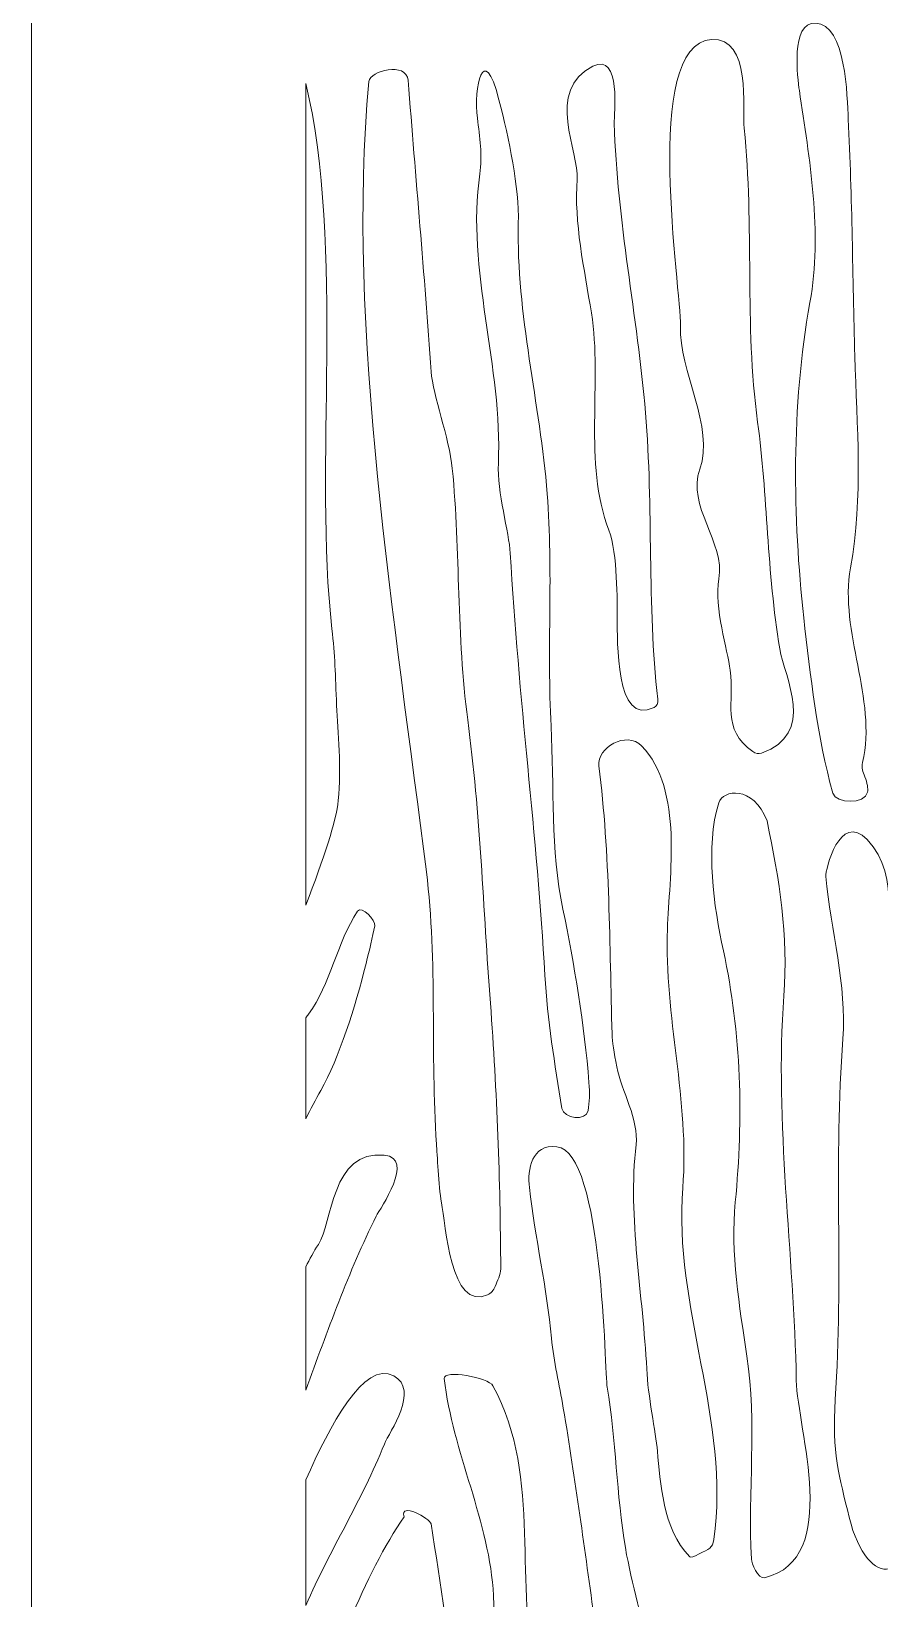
# Model space of a CAD drawing. Header units: centimetres. Extents: x -8.9 to 7.3, y -13.2 to 13.5.
# Drawn here: x 0.066 to 2.691, y 4.011 to 8.861 of the extents above; entities that cross this region are included whole.
import ezdxf

# ---------------------------------------------------------------- set-up
doc = ezdxf.new("R2010")
doc.units = ezdxf.units.CM
doc.header["$MEASUREMENT"] = 0
doc.layers.add('layer 1', color=7, linetype='Continuous')

msp = doc.modelspace()

# ---------------------------------------------------------------- linework, layer by layer
at = {"layer": 'layer 1', "color": 242, "lineweight": 9}
for points, knots in [([(7.34613, 13.49566), (4.91927, 13.49566), (2.49242, 13.49566), (0.06557, 13.49566), (0.06557, 13.49566), (0.06557, 5.38457), (0.06557, -2.72651), (0.06557, -10.83759), (0.06557, -10.83759), (0.06559, -10.83759), (0.06561, -10.83759), (0.06563, -10.83759), (0.06563, -10.83759), (0.06563, -11.62497), (0.06563, -12.41234), (0.06563, -13.19973), (0.06563, -13.19973), (0.34876, -13.19973), (0.63189, -13.19973), (0.91502, -13.19973), (0.91502, -13.19973), (0.91502, -13.07839), (0.91502, -12.95704), (0.91502, -12.8357), (0.91502, -12.8357), (1.21452, -12.8357), (1.51401, -12.8357), (1.8135, -12.8357), (1.8135, -12.8357), (1.8135, -12.59858), (1.8135, -12.36147), (1.8135, -12.12436), (1.8135, -12.12436), (1.93466, -12.12194), (2.05583, -12.11952), (2.177, -12.1171), (2.177, -12.1171), (2.19851, -12.17845), (2.22671, -12.23166), (2.27352, -12.27863), (2.27352, -12.27863), (2.31937, -12.32461), (2.36674, -12.35303), (2.42238, -12.36596), (2.42238, -12.36596), (2.49602, -12.38309), (2.57379, -12.37563), (2.6329, -12.32406), (2.6329, -12.32406), (2.69011, -12.27414), (2.72312, -12.1942), (2.73498, -12.11792), (2.73498, -12.11792), (2.76883, -12.12135), (2.79762, -12.12056), (2.82477, -12.11667), (2.82477, -12.11667), (2.96027, -12.09728), (3.02428, -12.01154), (3.03572, -11.88225), (3.03572, -11.88225), (3.03852, -11.85057), (3.03629, -11.81929), (3.02623, -11.79176), (3.02623, -11.79176), (3.02835, -11.79229), (3.03048, -11.79282), (3.03261, -11.79335), (3.03261, -11.79335), (3.08043, -11.80988), (3.12824, -11.82641), (3.17606, -11.84295), (3.17606, -11.84295), (3.20475, -12.13594), (3.43101, -12.36406), (3.70588, -12.36406), (3.70588, -12.36406), (3.98075, -12.36406), (4.20701, -12.13594), (4.23569, -11.84295), (4.23569, -11.84295), (4.28351, -11.82641), (4.33132, -11.80988), (4.37914, -11.79335), (4.37914, -11.79335), (4.38127, -11.79282), (4.3834, -11.79229), (4.38553, -11.79176), (4.38553, -11.79176), (4.37546, -11.81929), (4.37323, -11.85057), (4.37604, -11.88225), (4.37604, -11.88225), (4.38748, -12.01154), (4.45148, -12.09728), (4.58698, -12.11667), (4.58698, -12.11667), (4.61413, -12.12056), (4.64293, -12.12135), (4.67677, -12.11792), (4.67677, -12.11792), (4.68863, -12.1942), (4.72164, -12.27414), (4.77885, -12.32406), (4.77885, -12.32406), (4.83797, -12.37563), (4.91574, -12.38309), (4.98937, -12.36596), (4.98937, -12.36596), (5.04502, -12.35303), (5.09239, -12.32461), (5.13823, -12.27863), (5.13823, -12.27863), (5.18505, -12.23166), (5.21324, -12.17845), (5.23476, -12.1171), (5.23476, -12.1171), (5.35592, -12.11952), (5.47709, -12.12194), (5.59825, -12.12436), (5.59825, -12.12436), (5.59825, -12.36147), (5.59825, -12.59858), (5.59825, -12.8357), (5.59825, -12.8357), (5.89775, -12.8357), (6.19724, -12.8357), (6.49673, -12.8357), (6.49673, -12.8357), (6.49673, -12.95704), (6.49673, -13.07839), (6.49673, -13.19973), (6.49673, -13.19973), (6.77986, -13.19973), (7.06299, -13.19973), (7.34613, -13.19973), (7.34613, -13.19973), (7.34613, -12.41234), (7.34613, -11.62497), (7.34613, -10.83759), (7.34613, -10.83759), (7.34613, -2.72651), (7.34613, 5.38457), (7.34613, 13.49566)], [0, 0, 0, 0, 0.027027, 0.027027, 0.027027, 0.027027, 0.0540541, 0.0540541, 0.0540541, 0.0540541, 0.0810811, 0.0810811, 0.0810811, 0.0810811, 0.1081081, 0.1081081, 0.1081081, 0.1081081, 0.1351351, 0.1351351, 0.1351351, 0.1351351, 0.1621622, 0.1621622, 0.1621622, 0.1621622, 0.1891892, 0.1891892, 0.1891892, 0.1891892, 0.2162162, 0.2162162, 0.2162162, 0.2162162, 0.2432432, 0.2432432, 0.2432432, 0.2432432, 0.2702703, 0.2702703, 0.2702703, 0.2702703, 0.2972973, 0.2972973, 0.2972973, 0.2972973, 0.3243243, 0.3243243, 0.3243243, 0.3243243, 0.3513514, 0.3513514, 0.3513514, 0.3513514, 0.3783784, 0.3783784, 0.3783784, 0.3783784, 0.4054054, 0.4054054, 0.4054054, 0.4054054, 0.4324324, 0.4324324, 0.4324324, 0.4324324, 0.4594595, 0.4594595, 0.4594595, 0.4594595, 0.4864865, 0.4864865, 0.4864865, 0.4864865, 0.5135135, 0.5135135, 0.5135135, 0.5135135, 0.5405405, 0.5405405, 0.5405405, 0.5405405, 0.5675676, 0.5675676, 0.5675676, 0.5675676, 0.5945946, 0.5945946, 0.5945946, 0.5945946, 0.6216216, 0.6216216, 0.6216216, 0.6216216, 0.6486486, 0.6486486, 0.6486486, 0.6486486, 0.6756757, 0.6756757, 0.6756757, 0.6756757, 0.7027027, 0.7027027, 0.7027027, 0.7027027, 0.7297297, 0.7297297, 0.7297297, 0.7297297, 0.7567568, 0.7567568, 0.7567568, 0.7567568, 0.7837838, 0.7837838, 0.7837838, 0.7837838, 0.8108108, 0.8108108, 0.8108108, 0.8108108, 0.8378378, 0.8378378, 0.8378378, 0.8378378, 0.8648649, 0.8648649, 0.8648649, 0.8648649, 0.8918919, 0.8918919, 0.8918919, 0.8918919, 0.9189189, 0.9189189, 0.9189189, 0.9189189, 0.9459459, 0.9459459, 0.9459459, 0.9459459, 1, 1, 1, 1]), ([(1.40836, 10.58343), (1.37299, 10.58343), (1.33761, 10.58343), (1.30223, 10.58343), (1.30223, 10.58343), (1.33518, 10.3509), (1.36748, 10.11795), (1.41786, 9.89459), (1.41786, 9.89459), (1.45079, 9.74856), (1.43366, 9.60165), (1.45202, 9.4555), (1.45202, 9.4555), (1.45608, 9.42315), (1.46617, 9.34299), (1.48232, 9.215), (1.48232, 9.215), (1.48232, 9.215), (1.48232, 9.215), (1.48232, 9.215), (1.48232, 9.215), (1.48585, 9.18687), (1.49689, 9.07522), (1.52483, 8.99236), (1.52483, 8.99236), (1.58979, 8.79968), (1.65294, 8.93954), (1.65025, 9.03254), (1.65025, 9.03254), (1.64539, 9.20133), (1.5682, 9.38404), (1.55321, 9.53326), (1.55321, 9.53326), (1.52072, 9.87978), (1.45901, 10.23256), (1.40836, 10.58343)], [0, 0, 0, 0, 0.1, 0.1, 0.1, 0.1, 0.2, 0.2, 0.2, 0.2, 0.3, 0.3, 0.3, 0.3, 0.4, 0.4, 0.4, 0.4, 0.5, 0.5, 0.5, 0.5, 0.6, 0.6, 0.6, 0.6, 0.7, 0.7, 0.7, 0.7, 0.8, 0.8, 0.8, 0.8, 1, 1, 1, 1]), ([(2.80995, 8.59278), (2.6796, 8.56645), (2.74813, 8.7215), (2.7693, 8.75726), (2.7693, 8.75726), (2.85619, 8.9039), (3.00919, 9.14636), (3.06522, 9.30336), (3.06522, 9.30336), (3.09309, 9.38147), (3.11504, 9.46742), (3.17127, 9.54273), (3.17127, 9.54273), (3.20584, 9.589), (3.17728, 9.70654), (3.33807, 9.73901), (3.33807, 9.73901), (3.43309, 9.75821), (3.34353, 9.64821), (3.33526, 9.63367), (3.33526, 9.63367), (3.23711, 9.46149), (3.18986, 9.2884), (3.10714, 9.11549), (3.10714, 9.11549), (3.02577, 8.9454), (2.90249, 8.7768), (2.82963, 8.60653), (2.82963, 8.60653), (2.82658, 8.5994), (2.82002, 8.59482), (2.80995, 8.59278)], [0, 0, 0, 0, 0.1111111, 0.1111111, 0.1111111, 0.1111111, 0.2222222, 0.2222222, 0.2222222, 0.2222222, 0.3333333, 0.3333333, 0.3333333, 0.3333333, 0.4444444, 0.4444444, 0.4444444, 0.4444444, 0.5555556, 0.5555556, 0.5555556, 0.5555556, 0.6666667, 0.6666667, 0.6666667, 0.6666667, 0.7777778, 0.7777778, 0.7777778, 0.7777778, 1, 1, 1, 1]), ([(2.65365, 6.50636), (2.64686, 6.46871), (2.55524, 6.47019), (2.54612, 6.50354), (2.54612, 6.50354), (2.49856, 6.67755), (2.47589, 6.86933), (2.45649, 7.04622), (2.45649, 7.04622), (2.42243, 7.35695), (2.41676, 7.69696), (2.47562, 8.02218), (2.47562, 8.02218), (2.51486, 8.23895), (2.47419, 8.46607), (2.4427, 8.67811), (2.4427, 8.67811), (2.4373, 8.71446), (2.41436, 8.88932), (2.49228, 8.88644), (2.49228, 8.88644), (2.58812, 8.88289), (2.59051, 8.65758), (2.59402, 8.58948), (2.59402, 8.58948), (2.60659, 8.34535), (2.60733, 8.10032), (2.6144, 7.85714), (2.6144, 7.85714), (2.62079, 7.63855), (2.64084, 7.42121), (2.60112, 7.20104), (2.60112, 7.20104), (2.56514, 7.0015), (2.68398, 6.79727), (2.63856, 6.59807), (2.63856, 6.59807), (2.63475, 6.58136), (2.63948, 6.57036), (2.64549, 6.5546), (2.64549, 6.5546), (2.65312, 6.5346), (2.65585, 6.51851), (2.65365, 6.50636)], [0, 0, 0, 0, 0.0833333, 0.0833333, 0.0833333, 0.0833333, 0.1666667, 0.1666667, 0.1666667, 0.1666667, 0.25, 0.25, 0.25, 0.25, 0.3333333, 0.3333333, 0.3333333, 0.3333333, 0.4166667, 0.4166667, 0.4166667, 0.4166667, 0.5, 0.5, 0.5, 0.5, 0.5833333, 0.5833333, 0.5833333, 0.5833333, 0.6666667, 0.6666667, 0.6666667, 0.6666667, 0.75, 0.75, 0.75, 0.75, 0.8333333, 0.8333333, 0.8333333, 0.8333333, 1, 1, 1, 1]), ([(1.78886, 5.52146), (1.78279, 5.48746), (1.71292, 5.49688), (1.70787, 5.52775), (1.70787, 5.52775), (1.68532, 5.66539), (1.66288, 5.80242), (1.65514, 5.94075), (1.65514, 5.94075), (1.63131, 6.36594), (1.57284, 6.80298), (1.54803, 7.24636), (1.54803, 7.24636), (1.54453, 7.30909), (1.50682, 7.43589), (1.51105, 7.52388), (1.51105, 7.52388), (1.52528, 7.82024), (1.41035, 8.1247), (1.45381, 8.41971), (1.45381, 8.41971), (1.46218, 8.47655), (1.45326, 8.53419), (1.44608, 8.5921), (1.44608, 8.5921), (1.43463, 8.68454), (1.4648, 8.83691), (1.51286, 8.64923), (1.51286, 8.64923), (1.54393, 8.52786), (1.5761, 8.37841), (1.57282, 8.26688), (1.57282, 8.26688), (1.56614, 7.98608), (1.64002, 7.70947), (1.66231, 7.42949), (1.66231, 7.42949), (1.68117, 7.19256), (1.66121, 6.9499), (1.67421, 6.71088), (1.67421, 6.71088), (1.68437, 6.52411), (1.67209, 6.32731), (1.71076, 6.14434), (1.71076, 6.14434), (1.7463, 5.97616), (1.77765, 5.78377), (1.7916, 5.60853), (1.7916, 5.60853), (1.79423, 5.57546), (1.79331, 5.54644), (1.78886, 5.52146)], [0, 0, 0, 0, 0.0714286, 0.0714286, 0.0714286, 0.0714286, 0.1428571, 0.1428571, 0.1428571, 0.1428571, 0.2142857, 0.2142857, 0.2142857, 0.2142857, 0.2857143, 0.2857143, 0.2857143, 0.2857143, 0.3571429, 0.3571429, 0.3571429, 0.3571429, 0.4285714, 0.4285714, 0.4285714, 0.4285714, 0.5, 0.5, 0.5, 0.5, 0.5714286, 0.5714286, 0.5714286, 0.5714286, 0.6428571, 0.6428571, 0.6428571, 0.6428571, 0.7142857, 0.7142857, 0.7142857, 0.7142857, 0.7857143, 0.7857143, 0.7857143, 0.7857143, 0.8571429, 0.8571429, 0.8571429, 0.8571429, 1, 1, 1, 1]), ([(2.29883, 6.63206), (2.19982, 6.7022), (2.24242, 6.7854), (2.229, 6.88371), (2.229, 6.88371), (2.22018, 6.94841), (2.17875, 7.0758), (2.19398, 7.16632), (2.19398, 7.16632), (2.21295, 7.27911), (2.0931, 7.39238), (2.13478, 7.50659), (2.13478, 7.50659), (2.18185, 7.63552), (2.0693, 7.81025), (2.07437, 7.94986), (2.07437, 7.94986), (2.07822, 8.0557), (1.95237, 8.82017), (2.17046, 8.83573), (2.17046, 8.83573), (2.29594, 8.84468), (2.26571, 8.61704), (2.27166, 8.56125), (2.27166, 8.56125), (2.30406, 8.25736), (2.27194, 7.95756), (2.31367, 7.65184), (2.31367, 7.65184), (2.34428, 7.42753), (2.34226, 7.1876), (2.38216, 6.95066), (2.38216, 6.95066), (2.39715, 6.86158), (2.49595, 6.68573), (2.32521, 6.62727), (2.32521, 6.62727), (2.3164, 6.62425), (2.3076, 6.62585), (2.29883, 6.63206)], [0, 0, 0, 0, 0.0909091, 0.0909091, 0.0909091, 0.0909091, 0.1818182, 0.1818182, 0.1818182, 0.1818182, 0.2727273, 0.2727273, 0.2727273, 0.2727273, 0.3636364, 0.3636364, 0.3636364, 0.3636364, 0.4545455, 0.4545455, 0.4545455, 0.4545455, 0.5454545, 0.5454545, 0.5454545, 0.5454545, 0.6363636, 0.6363636, 0.6363636, 0.6363636, 0.7272727, 0.7272727, 0.7272727, 0.7272727, 0.8181818, 0.8181818, 0.8181818, 0.8181818, 1, 1, 1, 1]), ([(1.99285, 6.76851), (1.87162, 6.70808), (1.88004, 6.98054), (1.87914, 7.04303), (1.87914, 7.04303), (1.87839, 7.09564), (1.88072, 7.24486), (1.85291, 7.3174), (1.85291, 7.3174), (1.77298, 7.52589), (1.83359, 7.77424), (1.79908, 7.98964), (1.79908, 7.98964), (1.77758, 8.12386), (1.74466, 8.27043), (1.75512, 8.40353), (1.75512, 8.40353), (1.76156, 8.48529), (1.65432, 8.67839), (1.80387, 8.75294), (1.80387, 8.75294), (1.89225, 8.797), (1.86908, 8.60168), (1.8698, 8.5763), (1.8698, 8.5763), (1.8782, 8.27585), (1.94127, 7.98028), (1.96653, 7.68054), (1.96653, 7.68054), (1.99138, 7.3857), (1.97075, 7.08808), (2.00477, 6.79401), (2.00477, 6.79401), (2.00618, 6.78169), (2.00222, 6.77319), (1.99285, 6.76851)], [0, 0, 0, 0, 0.1, 0.1, 0.1, 0.1, 0.2, 0.2, 0.2, 0.2, 0.3, 0.3, 0.3, 0.3, 0.4, 0.4, 0.4, 0.4, 0.5, 0.5, 0.5, 0.5, 0.6, 0.6, 0.6, 0.6, 0.7, 0.7, 0.7, 0.7, 0.8, 0.8, 0.8, 0.8, 1, 1, 1, 1]), ([(1.47775, 4.9515), (1.36322, 4.89833), (1.3469, 5.16997), (1.33519, 5.2363), (1.33519, 5.2363), (1.32578, 5.28963), (1.32173, 5.3877), (1.31966, 5.4179), (1.31966, 5.4179), (1.30026, 5.69904), (1.32317, 5.97941), (1.28835, 6.26032), (1.28835, 6.26032), (1.19513, 7.01213), (1.03798, 7.95389), (1.11048, 8.70574), (1.11048, 8.70574), (1.11374, 8.73951), (1.22619, 8.76754), (1.23192, 8.70952), (1.23192, 8.70952), (1.25503, 8.4086), (1.28238, 8.1084), (1.30313, 7.80767), (1.30313, 7.80767), (1.3081, 7.73552), (1.35908, 7.60271), (1.36843, 7.50785), (1.36843, 7.50785), (1.39406, 7.2482), (1.38114, 6.99065), (1.41616, 6.7305), (1.41616, 6.7305), (1.45513, 6.44111), (1.4644, 6.14453), (1.48642, 5.85367), (1.48642, 5.85367), (1.50709, 5.5805), (1.51681, 5.30627), (1.51863, 5.03187), (1.51863, 5.03187), (1.51877, 5.01295), (1.50835, 4.99504), (1.50101, 4.97704), (1.50101, 4.97704), (1.49607, 4.96491), (1.48831, 4.9564), (1.47775, 4.9515)], [0, 0, 0, 0, 0.0769231, 0.0769231, 0.0769231, 0.0769231, 0.1538462, 0.1538462, 0.1538462, 0.1538462, 0.2307692, 0.2307692, 0.2307692, 0.2307692, 0.3076923, 0.3076923, 0.3076923, 0.3076923, 0.3846154, 0.3846154, 0.3846154, 0.3846154, 0.4615385, 0.4615385, 0.4615385, 0.4615385, 0.5384615, 0.5384615, 0.5384615, 0.5384615, 0.6153846, 0.6153846, 0.6153846, 0.6153846, 0.6923077, 0.6923077, 0.6923077, 0.6923077, 0.7692308, 0.7692308, 0.7692308, 0.7692308, 0.8461538, 0.8461538, 0.8461538, 0.8461538, 1, 1, 1, 1]), ([(0.91496, 8.69954), (0.91496, 7.85195), (0.91496, 7.00435), (0.91496, 6.15675), (0.91496, 6.15675), (0.97149, 6.30262), (1.00892, 6.41688), (1.01575, 6.48134), (1.01575, 6.48134), (1.02631, 6.58113), (1.0138, 6.69325), (1.0105, 6.77531), (1.0105, 6.77531), (1.00667, 6.87017), (1.00547, 6.93001), (0.996, 7.01196), (0.996, 7.01196), (0.93915, 7.50438), (1.03669, 8.19628), (0.91496, 8.69954)], [0, 0, 0, 0, 0.1666667, 0.1666667, 0.1666667, 0.1666667, 0.3333333, 0.3333333, 0.3333333, 0.3333333, 0.5, 0.5, 0.5, 0.5, 0.6666667, 0.6666667, 0.6666667, 0.6666667, 1, 1, 1, 1]), ([(2.10324, 4.14095), (2.0191, 4.22771), (2.0127, 4.37167), (2.00336, 4.46793), (2.00336, 4.46793), (1.99781, 4.52511), (1.97405, 4.64042), (1.97024, 4.72182), (1.97024, 4.72182), (1.95965, 4.94782), (1.91066, 5.19134), (1.93746, 5.41597), (1.93746, 5.41597), (1.94644, 5.4913), (1.89248, 5.58256), (1.87753, 5.65653), (1.87753, 5.65653), (1.87753, 5.65653), (1.87753, 5.65653), (1.87753, 5.65653), (1.87753, 5.65653), (1.86843, 5.70158), (1.86357, 5.73516), (1.86296, 5.75733), (1.86296, 5.75733), (1.85541, 6.03425), (1.85652, 6.3123), (1.82242, 6.5885), (1.82242, 6.5885), (1.81556, 6.64417), (1.90792, 6.69787), (1.95463, 6.64969), (1.95463, 6.64969), (2.08484, 6.51541), (2.04011, 6.2445), (2.03413, 6.08313), (2.03413, 6.08313), (2.02422, 5.81502), (2.10357, 5.54993), (2.08185, 5.28256), (2.08185, 5.28256), (2.05221, 4.91774), (2.22986, 4.559), (2.17823, 4.19406), (2.17823, 4.19406), (2.17446, 4.16735), (2.16256, 4.16441), (2.13237, 4.14936), (2.13237, 4.14936), (2.11561, 4.141), (2.1059, 4.1382), (2.10324, 4.14095)], [0, 0, 0, 0, 0.0714286, 0.0714286, 0.0714286, 0.0714286, 0.1428571, 0.1428571, 0.1428571, 0.1428571, 0.2142857, 0.2142857, 0.2142857, 0.2142857, 0.2857143, 0.2857143, 0.2857143, 0.2857143, 0.3571429, 0.3571429, 0.3571429, 0.3571429, 0.4285714, 0.4285714, 0.4285714, 0.4285714, 0.5, 0.5, 0.5, 0.5, 0.5714286, 0.5714286, 0.5714286, 0.5714286, 0.6428571, 0.6428571, 0.6428571, 0.6428571, 0.7142857, 0.7142857, 0.7142857, 0.7142857, 0.7857143, 0.7857143, 0.7857143, 0.7857143, 0.8571429, 0.8571429, 0.8571429, 0.8571429, 1, 1, 1, 1]), ([(2.33524, 4.07607), (2.31388, 4.07097), (2.29506, 4.12184), (2.29446, 4.13297), (2.29446, 4.13297), (2.28331, 4.34266), (2.31195, 4.55369), (2.28043, 4.76187), (2.28043, 4.76187), (2.25756, 4.91278), (2.22912, 5.08305), (2.24438, 5.2383), (2.24438, 5.2383), (2.26985, 5.49767), (2.2633, 5.7589), (2.20751, 6.0159), (2.20751, 6.0159), (2.17791, 6.15225), (2.15091, 6.33722), (2.19337, 6.4739), (2.19337, 6.4739), (2.20585, 6.51404), (2.29918, 6.52966), (2.34268, 6.41769), (2.34268, 6.41769), (2.38089, 6.23407), (2.40905, 6.06368), (2.3949, 5.87621), (2.3949, 5.87621), (2.36543, 5.48514), (2.4261, 5.07815), (2.43336, 4.6861), (2.43336, 4.6861), (2.43614, 4.53639), (2.57513, 4.13329), (2.33524, 4.07607)], [0, 0, 0, 0, 0.1, 0.1, 0.1, 0.1, 0.2, 0.2, 0.2, 0.2, 0.3, 0.3, 0.3, 0.3, 0.4, 0.4, 0.4, 0.4, 0.5, 0.5, 0.5, 0.5, 0.6, 0.6, 0.6, 0.6, 0.7, 0.7, 0.7, 0.7, 0.8, 0.8, 0.8, 0.8, 1, 1, 1, 1]), ([(2.59695, 4.26337), (2.56656, 4.38789), (2.54277, 4.46412), (2.55382, 4.62726), (2.55382, 4.62726), (2.57906, 5.00005), (2.54887, 5.36921), (2.57747, 5.7436), (2.57747, 5.7436), (2.59011, 5.90897), (2.54035, 6.07943), (2.52477, 6.24556), (2.52477, 6.24556), (2.52295, 6.26493), (2.56697, 6.44855), (2.65281, 6.36004), (2.65281, 6.36004), (2.76393, 6.24544), (2.69598, 6.06164), (2.73024, 5.93401), (2.73024, 5.93401), (2.80239, 5.66515), (2.73106, 5.38714), (2.73233, 5.11658), (2.73233, 5.11658), (2.73369, 4.82297), (2.76585, 4.61627), (2.7871, 4.31955), (2.7871, 4.31955), (2.80616, 4.05325), (2.65413, 4.02905), (2.59695, 4.26337)], [0, 0, 0, 0, 0.1111111, 0.1111111, 0.1111111, 0.1111111, 0.2222222, 0.2222222, 0.2222222, 0.2222222, 0.3333333, 0.3333333, 0.3333333, 0.3333333, 0.4444444, 0.4444444, 0.4444444, 0.4444444, 0.5555556, 0.5555556, 0.5555556, 0.5555556, 0.6666667, 0.6666667, 0.6666667, 0.6666667, 0.7777778, 0.7777778, 0.7777778, 0.7777778, 1, 1, 1, 1]), ([(0.91496, 5.80862), (0.91496, 5.70436), (0.91496, 5.60012), (0.91496, 5.49586), (0.91496, 5.49586), (0.92976, 5.52565), (0.94528, 5.55505), (0.96168, 5.58396), (0.96168, 5.58396), (1.01855, 5.68416), (1.0673, 5.84041), (1.10166, 5.97636), (1.10166, 5.97636), (1.11217, 6.01798), (1.12134, 6.05769), (1.12899, 6.09331), (1.12899, 6.09331), (1.13228, 6.1087), (1.08809, 6.1575), (1.07556, 6.13881), (1.07556, 6.13881), (1.00992, 6.04089), (0.99268, 5.91224), (0.92303, 5.81954), (0.92303, 5.81954), (0.92031, 5.81593), (0.91763, 5.81228), (0.91496, 5.80862)], [0, 0, 0, 0, 0.125, 0.125, 0.125, 0.125, 0.25, 0.25, 0.25, 0.25, 0.375, 0.375, 0.375, 0.375, 0.5, 0.5, 0.5, 0.5, 0.625, 0.625, 0.625, 0.625, 0.75, 0.75, 0.75, 0.75, 1, 1, 1, 1]), ([(0.91496, 5.03776), (0.91496, 4.91062), (0.91496, 4.78349), (0.91496, 4.65635), (0.91496, 4.65635), (0.98221, 4.83886), (1.04718, 5.02229), (1.13325, 5.19497), (1.13325, 5.19497), (1.14439, 5.21735), (1.25496, 5.37399), (1.158, 5.38352), (1.158, 5.38352), (0.99395, 5.39964), (0.99733, 5.17455), (0.95388, 5.10721), (0.95388, 5.10721), (0.93975, 5.08532), (0.92688, 5.06203), (0.91496, 5.03776)], [0, 0, 0, 0, 0.1666667, 0.1666667, 0.1666667, 0.1666667, 0.3333333, 0.3333333, 0.3333333, 0.3333333, 0.5, 0.5, 0.5, 0.5, 0.6666667, 0.6666667, 0.6666667, 0.6666667, 1, 1, 1, 1]), ([(2.0837, 2.67003), (2.07206, 2.63518), (1.98124, 2.62479), (1.96313, 2.67966), (1.96313, 2.67966), (1.94382, 2.7382), (1.91891, 2.81923), (1.91292, 2.8621), (1.91292, 2.8621), (1.89564, 2.98558), (1.87182, 3.1104), (1.87424, 3.24602), (1.87424, 3.24602), (1.87878, 3.49922), (1.84498, 3.69115), (1.80982, 3.93785), (1.80982, 3.93785), (1.77746, 4.16488), (1.75036, 4.37501), (1.71209, 4.60101), (1.71209, 4.60101), (1.69985, 4.67325), (1.68212, 4.74439), (1.67558, 4.81696), (1.67558, 4.81696), (1.66177, 4.97055), (1.62463, 5.12826), (1.60716, 5.28348), (1.60716, 5.28348), (1.60085, 5.33907), (1.61317, 5.41803), (1.692, 5.40965), (1.692, 5.40965), (1.83592, 5.39436), (1.84052, 4.70869), (1.84792, 4.66528), (1.84792, 4.66528), (1.87584, 4.50139), (1.87638, 4.33301), (1.90433, 4.16897), (1.90433, 4.16897), (1.92418, 4.05252), (1.95944, 3.94859), (1.97657, 3.81703), (1.97657, 3.81703), (2.00004, 3.63662), (2.03617, 3.44646), (2.02997, 3.25671), (2.02997, 3.25671), (2.02419, 3.07987), (2.09884, 2.89707), (2.09329, 2.71406), (2.09329, 2.71406), (2.09295, 2.70286), (2.08975, 2.68818), (2.0837, 2.67003)], [0, 0, 0, 0, 0.0666667, 0.0666667, 0.0666667, 0.0666667, 0.1333333, 0.1333333, 0.1333333, 0.1333333, 0.2, 0.2, 0.2, 0.2, 0.2666667, 0.2666667, 0.2666667, 0.2666667, 0.3333333, 0.3333333, 0.3333333, 0.3333333, 0.4, 0.4, 0.4, 0.4, 0.4666667, 0.4666667, 0.4666667, 0.4666667, 0.5333333, 0.5333333, 0.5333333, 0.5333333, 0.6, 0.6, 0.6, 0.6, 0.6666667, 0.6666667, 0.6666667, 0.6666667, 0.7333333, 0.7333333, 0.7333333, 0.7333333, 0.8, 0.8, 0.8, 0.8, 0.8666667, 0.8666667, 0.8666667, 0.8666667, 1, 1, 1, 1]), ([(0.91496, 4.37844), (0.91496, 4.24902), (0.91496, 4.1196), (0.91496, 3.99018), (0.91496, 3.99018), (0.98971, 4.16168), (1.08851, 4.3154), (1.15849, 4.4896), (1.15849, 4.4896), (1.17344, 4.52679), (1.26847, 4.65731), (1.18705, 4.70058), (1.18705, 4.70058), (1.09542, 4.74926), (0.98894, 4.54565), (0.91496, 4.37844)], [0, 0, 0, 0, 0.2, 0.2, 0.2, 0.2, 0.4, 0.4, 0.4, 0.4, 0.6, 0.6, 0.6, 0.6, 1, 1, 1, 1]), ([(1.76715, 2.95686), (1.65319, 2.92293), (1.63937, 3.03244), (1.63071, 3.05828), (1.63071, 3.05828), (1.52488, 3.37394), (1.51055, 3.70203), (1.49588, 4.02045), (1.49588, 4.02045), (1.48553, 4.24507), (1.36904, 4.4667), (1.34365, 4.69198), (1.34365, 4.69198), (1.3403, 4.72151), (1.4812, 4.69461), (1.49449, 4.66998), (1.49449, 4.66998), (1.65224, 4.37741), (1.55006, 4.05015), (1.63563, 3.76914), (1.63563, 3.76914), (1.68121, 3.61942), (1.72036, 3.34268), (1.73593, 3.18254), (1.73593, 3.18254), (1.74252, 3.11424), (1.76465, 3.04593), (1.78097, 2.97791), (1.78097, 2.97791), (1.78349, 2.96737), (1.77889, 2.96036), (1.76715, 2.95686)], [0, 0, 0, 0, 0.1111111, 0.1111111, 0.1111111, 0.1111111, 0.2222222, 0.2222222, 0.2222222, 0.2222222, 0.3333333, 0.3333333, 0.3333333, 0.3333333, 0.4444444, 0.4444444, 0.4444444, 0.4444444, 0.5555556, 0.5555556, 0.5555556, 0.5555556, 0.6666667, 0.6666667, 0.6666667, 0.6666667, 0.7777778, 0.7777778, 0.7777778, 0.7777778, 1, 1, 1, 1]), ([(1.32996, 3.12352), (1.14629, 3.26344), (0.82987, 3.43479), (0.94662, 3.65714), (0.94662, 3.65714), (0.98287, 3.7836), (1.09913, 4.09376), (1.21952, 4.2643), (1.21952, 4.2643), (1.2038, 4.31223), (1.30038, 4.25812), (1.30281, 4.24293), (1.30281, 4.24293), (1.36285, 3.86873), (1.41153, 3.49415), (1.45889, 3.1189), (1.45889, 3.1189), (1.43075, 3.1189), (1.34931, 3.10878), (1.32996, 3.12352)], [0, 0, 0, 0, 0.1666667, 0.1666667, 0.1666667, 0.1666667, 0.3333333, 0.3333333, 0.3333333, 0.3333333, 0.5, 0.5, 0.5, 0.5, 0.6666667, 0.6666667, 0.6666667, 0.6666667, 1, 1, 1, 1])]:
    msp.add_open_spline(points, degree=3, knots=knots, dxfattribs=at)

doc.saveas('drawing.dxf')
